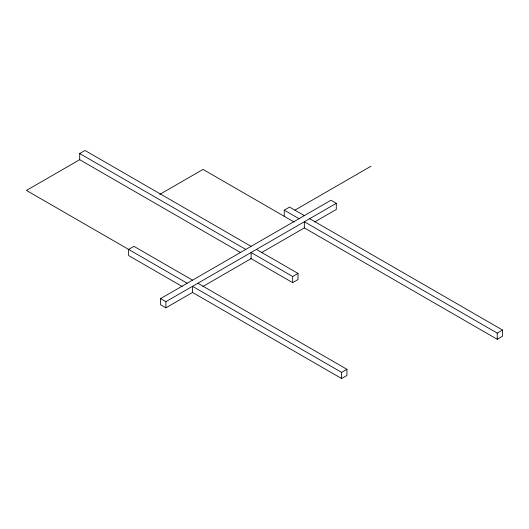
<?xml version="1.0" encoding="UTF-8"?>
<svg xmlns="http://www.w3.org/2000/svg" width="529" height="529" viewBox="0 0 529 529"><rect width="100%" height="100%" fill="white"/><g stroke="black" fill="none" stroke-linecap="round" stroke-linejoin="round"><path stroke-width="0.79" d="M187.2 283.24L26.45 190.427L79.694 159.692L79.694 153.542L85.017 150.467L251.096 246.349M159.725 194.414L203.03 169.412L294.25 222.081M284.245 216.308L284.245 210.158L289.568 207.084L304.34 215.607M294.918 210.145L371.034 166.199M192.239 292.292L341.608 378.533L346.931 375.458L346.931 369.308L341.608 372.383L192.53 286.315L192.53 292.464L165.901 307.832L160.578 304.757L160.578 298.607L330.962 200.24L336.285 203.315L336.285 209.464L314.57 222.001M160.578 298.607L165.901 301.682L336.285 203.315M202.819 286.52L251.096 258.648L251.096 252.498L292.676 276.502L297.999 273.427L297.999 279.577L292.676 282.651L250.508 258.304M261.425 252.683L304.34 227.906L304.34 221.757L497.227 333.118L502.55 330.043L502.55 336.193L497.227 339.268L304.261 227.86M309.663 218.682L502.55 330.043M284.245 210.158L299.017 218.682M256.42 249.423L297.999 273.427M79.694 153.542L245.773 249.423M79.694 159.692L240.503 252.531M192.53 280.165L133.956 246.349L128.626 249.423L128.626 255.573L182.234 286.52M197.853 283.24L346.931 369.308M497.227 333.118L497.227 339.268M341.608 372.383L341.608 378.533M292.676 276.502L292.676 282.651M165.901 301.682L165.901 307.832"/></g></svg>
